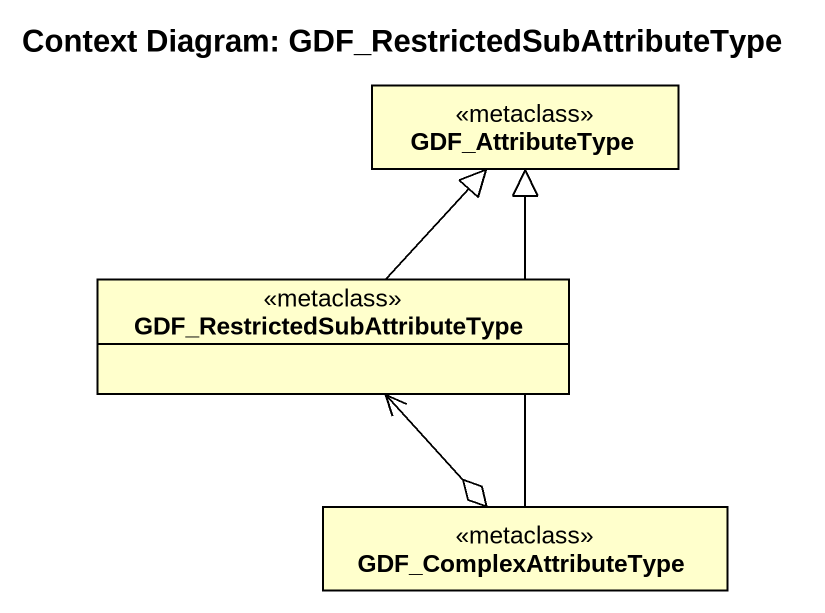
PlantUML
@startuml
title Context Diagram: GDF_RestrictedSubAttributeType
hide circle
hide empty members
class GDF_AttributeType <<metaclass>>
class "GDF_RestrictedSubAttributeType" as GDF_RestrictedSubAttributeTy <<metaclass>>
class GDF_ComplexAttributeType <<metaclass>>
GDF_RestrictedSubAttributeTy -up-|> GDF_AttributeType
GDF_ComplexAttributeType -up-|> GDF_AttributeType
GDF_ComplexAttributeType o-up-> GDF_RestrictedSubAttributeTy
@enduml
